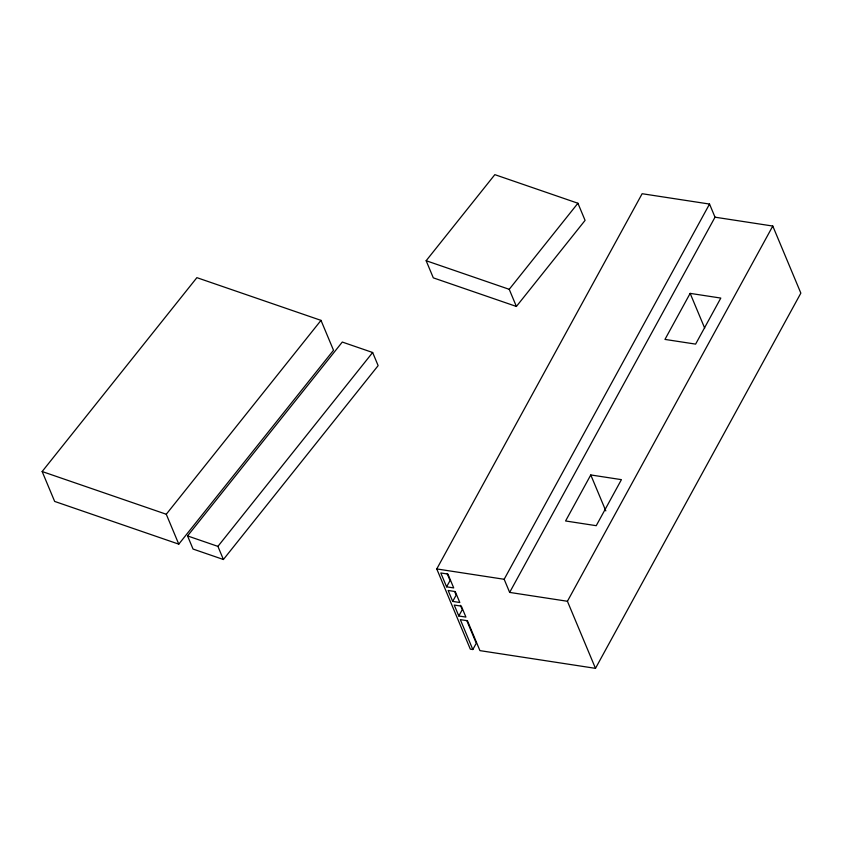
<?xml version="1.0" encoding="UTF-8"?>
<svg xmlns="http://www.w3.org/2000/svg" width="843" height="843" viewBox="0 0 843 843"><rect width="100%" height="100%" fill="white"/><g stroke="black" fill="none" stroke-linecap="round" stroke-linejoin="round"><path stroke-width="1.26" d="M436.769 568.941L642.134 193.721L709.532 204.059L715.022 217.188L509.657 592.408L567.423 601.27L595.485 668.351L479.941 650.627L467.444 620.733L460.331 619.637L472.828 649.531L470.32 649.152L436.769 568.941L504.167 579.278L509.657 592.408M446.6 586.833L440.805 572.977L447.918 574.062L453.713 587.919L446.6 586.833L450.046 580.532L447.148 573.609M452.702 601.407L448.128 590.469L455.241 591.565L459.814 602.503L452.702 601.407L456.147 595.116L454.777 591.839M458.803 615.991L454.229 605.053L461.342 606.149L465.916 617.087L458.803 615.991L462.249 609.7L460.415 605.327M504.167 579.278L709.532 204.059M472.828 649.531L476.274 643.241L466.769 620.522M590.774 474.946L565.579 520.974L596.233 525.684L621.428 479.646L590.774 474.946L605.811 510.879M690.154 293.375L664.958 339.413L695.612 344.113L720.807 298.074L690.154 293.375L704.685 328.117M567.423 601.27L772.789 226.05L715.022 217.188M595.485 668.351L800.85 293.132L772.789 226.05M42.15 471.532L196.883 277.653L321.004 320.372L333.512 350.266L178.779 544.146L54.658 501.427L42.15 471.532L166.271 514.251L178.779 544.146M166.271 514.251L321.004 320.372M187.557 535.927L342.29 342.058L372.648 352.5L378.138 365.63L223.406 559.499L193.047 549.056L187.557 535.927L217.916 546.38L223.406 559.499M426.147 260.719L494.841 174.649L577.919 203.247L585.084 220.381L516.39 306.452L433.313 277.853L426.147 260.719L509.225 289.318L516.39 306.452M217.916 546.38L372.648 352.5M509.225 289.318L577.919 203.247"/></g></svg>
